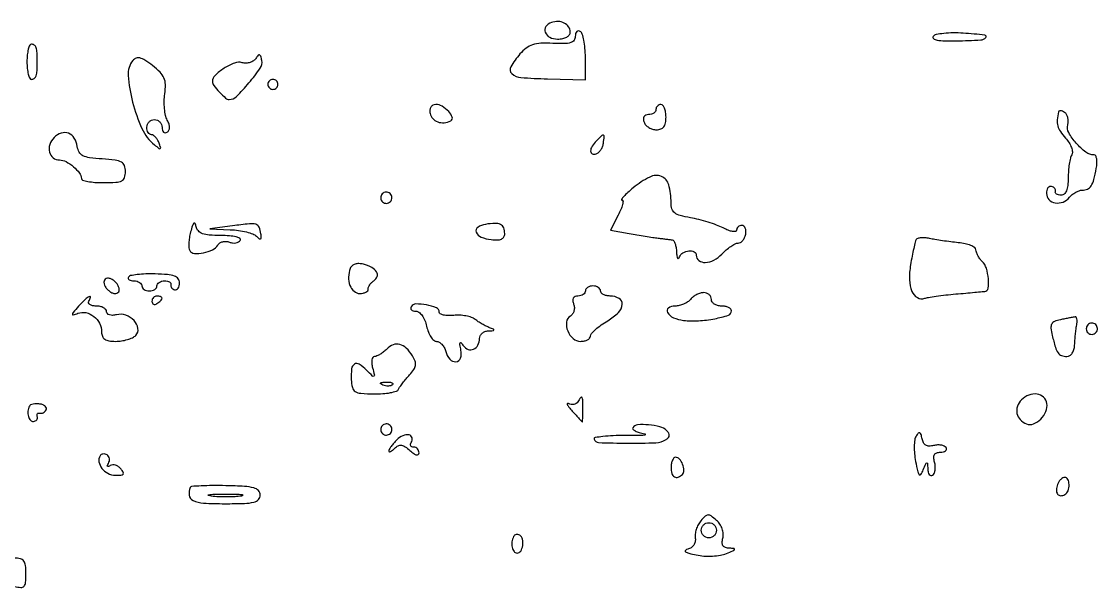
# Model space of a CAD drawing. Extents: x 0 to 5034, y 0 to 2560.
# Drawn here: x 3135.1 to 3348.6, y 874.1 to 986.5 of the extents above; entities that cross this region are included whole.
import ezdxf

# ---------------------------------------------------------------- set-up
doc = ezdxf.new("R2010")
doc.units = 0

msp = doc.modelspace()

# ---------------------------------------------------------------- linework, layer by layer
for points in [[(3240.25, 986.269359, 0.158065), (3239.178614, 985.456306, 0.248241), (3239.041742, 984.334929, 0.190928), (3239.937973, 983.358313, 0.113225), (3241.5, 983, 0.048268), (3242.502045, 983.096959, 0.079023), (3243.301332, 983.389301, 0.105211), (3243.815161, 983.838157, 0.162184), (3244, 984.393011, 0.151238), (3243.682781, 985.417769, 0.127296), (3242.823079, 986.167484, 0.109464), (3241.589255, 986.477118, 0.091111)], [(3245, 983.51294, -0.160588), (3244.747689, 982.747614, -0.160319), (3244.089537, 982.281767, -0.073013), (3242.822893, 982.087417, -0.014551), (3240.528098, 982.13933, 0.02311), (3238.145192, 982.152451, 0.068294), (3236.537443, 981.864735, 0.085016), (3235.270061, 981.199951, 0.050954), (3234.028098, 980.032397, 0.045838), (3232.194433, 977.47926, 0.35606), (3232.402374, 976.12991, 0.166159), (3234.203677, 975.358843, 0.012993), (3239.5, 975.09823), (3247, 974.924335), (3247, 979.40315, 0.020755), (3246.926897, 981.163482, 0.02769), (3246.70625, 982.747861, 0.027322), (3246.388972, 983.99893, 0.180478), (3246, 984.5, 0.144876), (3245.620545, 984.603313, 0.191532), (3245.29375, 984.46499, 0.135042), (3245.073016, 984.082537, 0.063834)], [(3315.998452, 983.5, 0.443584), (3316.056963, 983.090276, 0.102743), (3316.785468, 982.791525, 0.040307), (3318.302971, 982.633387, 0.01199), (3320.635615, 982.635058, 0.005872), (3325.439519, 982.81019, 0.201767), (3326.442487, 983.290201, 0.612193), (3326.247061, 983.79043, 0.007915), (3321.980283, 984.149054, 0.018947), (3319.946929, 984.210349, 0.025087), (3318.098267, 984.10316, 0.023976), (3316.614071, 983.86969, 0.170026)], [(3136.2, 978.5, 0.024282), (3136.265177, 977.158715, 0.038664), (3136.464375, 976.028125, 0.045555), (3136.75187, 975.222408, 0.292165), (3137.1, 975, 0.17175), (3137.657208, 975.197219, 0.144231), (3138.014871, 975.715611, 0.065957), (3138.201635, 976.709562, 0.013504), (3138.25, 978.5, 0.013504), (3138.201635, 980.290438, 0.065957), (3138.014871, 981.284389, 0.144231), (3137.657208, 981.802781, 0.17175), (3137.1, 982, 0.292165), (3136.75187, 981.777592, 0.045555), (3136.464375, 980.971875, 0.038664), (3136.265177, 979.841285, 0.024282)], [(3157.214214, 978.734978, 0.192066), (3156.285937, 975.775446, 0.043861), (3157.155472, 970.496071, 0.045115), (3159.026641, 965.224378, 0.112174), (3161.504438, 961.996317, 0.008444), (3162.380621, 961.293794, 0.265282), (3162.644821, 961.256473, 0.39601), (3162.737165, 961.453448, 0.012669), (3162.415903, 962.358556, 0.0442), (3162.108853, 962.986565, 0.05126), (3161.708728, 963.517826, 0.058677), (3161.280616, 963.882557, 0.148172), (3160.893011, 964, -0.164455), (3160.552359, 964.115158, -0.095748), (3160.262322, 964.440625, -0.076852), (3160.066322, 964.926285, -0.057609), (3160, 965.5, -0.099038), (3160.114514, 966.072457, -0.097945), (3160.440625, 966.559375, -0.097945), (3160.927543, 966.885486, -0.099038), (3161.5, 967, -0.103052), (3162.072373, 966.880765, -0.098802), (3162.559375, 966.542039, -0.09695), (3162.885705, 966.036055, -0.095165), (3163, 965.440983, 0.066335), (3163.073489, 964.889498, 0.139157), (3163.294544, 964.521966, 0.191089), (3163.622011, 964.393013, 0.138651), (3164.002704, 964.501671, 0.133305), (3164.364473, 964.888315, 0.118187), (3164.502128, 965.423296, 0.085894), (3164.395684, 966.10539, 0.041329), (3164.042761, 966.920101, -0.070945), (3163.704922, 967.846351, -0.028237), (3163.500151, 969.186435, -0.027251), (3163.43938, 970.679293, -0.030797), (3163.547382, 972.109413, 0.036789), (3163.66659, 973.986968, 0.099734), (3163.391168, 975.285859, 0.095171), (3162.624699, 976.412162, 0.031622), (3161.117303, 977.734978, 0.019553), (3159.622546, 978.797474, 0.082193), (3158.617945, 979.239885, 0.15329), (3157.861416, 979.199448, 0.133214)], [(3181.61368, 979.162882, -0.104629), (3181.154117, 978.688074, -0.071737), (3180.476679, 978.360848, -0.067788), (3179.692706, 978.225154, -0.073079), (3178.921766, 978.310208, 0.156261), (3177.382447, 978.226636, 0.050075), (3175.309728, 977.188534, 0.049719), (3173.526827, 975.79409, 0.204714), (3173, 974.561276, 0.167522), (3173.260708, 973.804982, 0.021716), (3174.387459, 972.487029, 0.020991), (3175.62244, 971.27007, 0.186124), (3176.322816, 971, 0.198526), (3177.779118, 971.601951, 0.022183), (3180.256518, 974.301417, 0.021993), (3182.486007, 977.208783, 0.204211), (3182.804808, 978.724324, 0.022033), (3182.591883, 979.595883, 0.237929), (3182.351749, 979.853214, 0.317449), (3182.056838, 979.774133, 0.033374)], [(3184, 974, 0.099038), (3184.076342, 973.618362, 0.097945), (3184.29375, 973.29375, 0.097945), (3184.618362, 973.076342, 0.099038), (3185, 973, 0.099038), (3185.381638, 973.076342, 0.097945), (3185.70625, 973.29375, 0.097945), (3185.923658, 973.618362, 0.099038), (3186, 974, 0.099038), (3185.923658, 974.381638, 0.097945), (3185.70625, 974.70625, 0.097945), (3185.381638, 974.923658, 0.099038), (3185, 975, 0.099038), (3184.618362, 974.923658, 0.097945), (3184.29375, 974.70625, 0.097945), (3184.076342, 974.381638, 0.099038)], [(3216.190371, 968.25, 0.137451), (3216.704214, 967.221791, 0.122933), (3217.698073, 966.557033, 0.11007), (3218.983562, 966.394684, 0.093932), (3220.298558, 966.774162, 0.381736), (3220.573827, 967.477164, 0.098336), (3219.877473, 968.607474, 0.071961), (3218.587902, 969.648012, 0.134617), (3217.304231, 970, 0.118162), (3216.75636, 969.868691, 0.134174), (3216.357508, 969.50653, 0.115797), (3216.160996, 968.944308, 0.07412)], [(3261, 969, -0.145266), (3260.886819, 968.618655, -0.099317), (3260.568594, 968.29375, -0.083434), (3260.092793, 968.074778, -0.066306), (3259.531385, 968, 0.094119), (3258.972145, 967.893789, 0.166113), (3258.617923, 967.592642, 0.151899), (3258.503306, 967.114961, 0.075244), (3258.638374, 966.5, 0.098143), (3258.999607, 965.926463, 0.066864), (3259.600966, 965.440625, 0.064008), (3260.340293, 965.112085, 0.07271), (3261.106989, 965, 0.085724), (3261.973107, 965.149594, 0.146188), (3262.560699, 965.580162, 0.117503), (3262.895303, 966.341336, 0.045088), (3263, 967.5, 0.038131), (3262.926884, 968.457356, 0.057076), (3262.70625, 969.265625, 0.074992), (3262.382936, 969.817169, 0.226478), (3262, 970, 0.099038), (3261.618362, 969.923658, 0.097945), (3261.29375, 969.70625, 0.097945), (3261.076342, 969.381638, 0.099038)], [(3340.875, 968.559017, 0.03636), (3340.63863, 966.965965, 0.08481), (3340.752163, 965.769445, 0.082281), (3341.259921, 964.65647, 0.032739), (3342.289046, 963.324028, -0.041476), (3342.971959, 962.407203, -0.051528), (3343.438367, 961.452272, -0.060451), (3343.638423, 960.600243, -0.167398), (3343.504769, 960.007716, 0.080621), (3343.23207, 959.349326, 0.019729), (3343.007026, 958.193705, 0.019701), (3342.851816, 956.83187, 0.018523), (3342.8, 955.433688, -0.027393), (3342.717271, 953.924766, -0.069513), (3342.448069, 952.863159, -0.113362), (3342.003832, 952.231474, -0.185103), (3341.4, 952, -0.052809), (3340.882168, 952.054845, -0.091974), (3340.484688, 952.220312, -0.135879), (3340.26867, 952.465226, -0.196065), (3340.25, 952.75, 0.132821), (3340.267618, 953.055244, 0.109702), (3340.132812, 953.353125, 0.09521), (3339.863237, 953.598012, 0.0758), (3339.5, 953.75, 0.172867), (3339.119795, 953.712862, 0.128805), (3338.79375, 953.440503, 0.095106), (3338.573922, 952.959954, 0.05992), (3338.5, 952.345329, 0.193058), (3338.985141, 951.135695, 0.16279), (3340.213535, 950.488039, 0.134841), (3341.776703, 950.653749, 0.126771), (3343.078757, 951.594896, -0.049143), (3343.622376, 952.132533, -0.041771), (3344.289659, 952.587251, -0.043719), (3344.97395, 952.89884, -0.085182), (3345.563428, 953, 0.108566), (3346.60845, 953.229615, 0.140974), (3347.346856, 953.867736, 0.080999), (3347.892191, 955.100878, 0.018839), (3348.381595, 957.320073, 0.031911), (3348.500844, 958.347171, 0.0537), (3348.452743, 959.212771, 0.076145), (3348.260364, 959.803555, 0.283227), (3347.941385, 960, -0.163319), (3346.314457, 960.545978, -0.050724), (3344.399735, 962.325864, -0.050519), (3342.906464, 964.419479, -0.196053), (3342.701817, 965.967747, 0.061178), (3342.801367, 966.708585, 0.063708), (3342.716122, 967.440976, 0.070805), (3342.467732, 968.054849, 0.123461), (3342.087118, 968.446158, 0.041006), (3341.661414, 968.663264, 0.074337), (3341.282622, 968.756459, 0.1183), (3341.01004, 968.717305, 0.248068)], [(3141.571429, 963.428571, 0.117046), (3140.730971, 962.065003, 0.142014), (3140.675341, 960.570017, 0.166577), (3141.408405, 959.438993, 0.167955), (3142.678417, 959, -0.124887), (3143.955078, 958.676072, -0.052103), (3145.430698, 957.664196, -0.052116), (3146.630166, 956.405889, -0.165827), (3147, 955.321429, 0.329035), (3147.236789, 955.000562, 0.028431), (3148.285156, 954.741295, 0.028741), (3149.697944, 954.559278, 0.017668), (3151.375, 954.5, 0.014076), (3153.858668, 954.569936, 0.102781), (3155.002912, 954.875732, 0.199188), (3155.560995, 955.522952, 0.079756), (3155.75, 956.700314, 0.088263), (3155.541134, 957.8743, 0.182772), (3154.940456, 958.567949, 0.093877), (3153.711982, 958.959225, 0.01411), (3151.125, 959.200314, -0.016207), (3148.627848, 959.443596, -0.083659), (3147.304623, 959.847788, -0.149224), (3146.574242, 960.541494, -0.093618), (3146.191529, 961.665449, 0.10077), (3145.591588, 963.34881, 0.167288), (3144.44716, 964.305081, 0.176489), (3143.005045, 964.326975, 0.11328)], [(3249.2, 962.8, 0.054861), (3248.326726, 961.710743, 0.138802), (3248.038746, 960.746869, 0.31391), (3248.381509, 960.23918, 0.174324), (3249.162627, 960.220876, 0.105476), (3249.626, 960.493574, 0.058369), (3250.056843, 960.992716, 0.054371), (3250.39252, 961.626849, 0.058187), (3250.574143, 962.304209, 0.010127), (3250.742736, 963.640796, 0.345251), (3250.583767, 963.89455, 0.282112), (3250.26113, 963.827915, 0.007949)], [(3256.5, 953.469004, 0.012008), (3255.402065, 952.524063, 0.025461), (3254.609106, 951.730827, 0.040014), (3254.183419, 951.175864, 0.592226), (3254.27568, 951.004967, -0.422704), (3254.470344, 950.802009, -0.053441), (3254.374734, 950.133633, -0.037458), (3254.054634, 949.179681, -0.019659), (3253.523631, 948.045697), (3251.995902, 945.091395), (3255.678743, 944.40049, 0.003655), (3257.240458, 944.119313, 0.003138), (3258.88758, 943.845807, 0.003161), (3260.386397, 943.61629, 0.009071), (3261.430792, 943.482415, -0.001938), (3262.27799, 943.38608, -0.002022), (3263.112483, 943.284488, -0.001942), (3263.833007, 943.190967, -0.008898), (3264.25, 943.127623, -0.21822), (3264.544285, 942.927046, -0.05189), (3264.802878, 942.376552, -0.043974), (3264.993867, 941.62094, -0.031163), (3265.078947, 940.75, 0.020908), (3265.140307, 939.953487, 0.102704), (3265.282867, 939.528125, 0.451325), (3265.465905, 939.492009, 0.134342), (3265.662281, 939.75, -0.162549), (3266.364663, 940.574137, -0.109474), (3267.546272, 940.971791, -0.142938), (3268.578863, 940.786661, -0.284698), (3269, 940.106989, 0.236818), (3269.526415, 939.057889, 0.170556), (3270.798145, 938.660595, 0.11165), (3272.50731, 939.11059, 0.085445), (3274.050082, 940.284131, -0.026032), (3274.926993, 941.13227, -0.029338), (3275.854412, 941.849089, -0.03053), (3276.704502, 942.356704, -0.119886), (3277.293544, 942.5, 0.135675), (3277.769413, 942.631548, 0.07954), (3278.225259, 943.014063, 0.069448), (3278.59279, 943.580917, 0.061653), (3278.809629, 944.25, 0.058233), (3278.859213, 944.919566, 0.089197), (3278.73236, 945.485937, 0.119541), (3278.455014, 945.861401, 0.17594), (3278.073324, 946, 0.086366), (3277.663477, 945.928674, 0.094034), (3277.315289, 945.72367, 0.100263), (3277.082402, 945.418145, 0.113341), (3277, 945.059303, -0.359146), (3276.792982, 944.80827, -0.089037), (3276.218788, 944.800234, -0.052267), (3275.361088, 945.03581, -0.026529), (3274.340554, 945.498344, 0.029716), (3273.048829, 946.073899, 0.01431), (3271.334157, 946.663385, 0.014135), (3269.505429, 947.177869, 0.019655), (3267.840554, 947.526938, -0.022309), (3265.811278, 947.963662, -0.101135), (3264.731631, 948.496116, -0.153752), (3264.185064, 949.284961, -0.075344), (3264, 950.50611, 0.063512), (3263.543211, 954.0877, 0.23965), (3262.089978, 955.730868, 0.21606), (3259.772072, 955.6164, 0.052977)], [(3206.552786, 952.08541, 0.099038), (3206.401684, 951.679226, 0.097945), (3206.417584, 951.244476, 0.097945), (3206.597789, 950.848514, 0.099038), (3206.91459, 950.552786, 0.099038), (3207.320774, 950.401684, 0.097945), (3207.755524, 950.417584, 0.097945), (3208.151486, 950.597789, 0.099038), (3208.447214, 950.91459, 0.099038), (3208.598316, 951.320774, 0.097945), (3208.582416, 951.755524, 0.097945), (3208.402211, 952.151486, 0.099038), (3208.08541, 952.447214, 0.099038), (3207.679226, 952.598316, 0.097945), (3207.244476, 952.582416, 0.097945), (3206.848514, 952.402211, 0.099038)], [(3168.673537, 944.704011, 0.024084), (3168.432847, 943.568143, 0.02777), (3168.316676, 942.46716, 0.028535), (3168.323601, 941.538023, 0.12288), (3168.490434, 941.015479, 0.242484), (3169.425694, 940.453027, 0.065415), (3171.20732, 940.568982, 0.062815), (3173.016243, 941.170652, 0.14364), (3174.07558, 942.122291, -0.112401), (3174.470224, 942.523269, -0.081905), (3175.04676, 942.771149, -0.076254), (3175.713239, 942.83156, -0.076295), (3176.36705, 942.689391, 0.06241), (3177.010997, 942.530613, 0.070031), (3177.648704, 942.545119, 0.080025), (3178.18312, 942.723575, 0.134611), (3178.526992, 943.043674, 0.419199), (3178.434307, 943.421893, 0.074084), (3177.682815, 943.729642, 0.041888), (3176.380542, 943.935873, 0.018335), (3174.632341, 944, -0.017689), (3172.375935, 944.079853, -0.068912), (3171.012545, 944.368108, -0.122969), (3170.206696, 944.908456, -0.132643), (3169.777455, 945.75, 0.054232), (3169.565234, 946.398475, 0.515734), (3169.323507, 946.445931, 0.128316), (3169.045092, 945.998976, 0.011224)], [(3177, 945.921755), (3172.5, 945.300387), (3176.55, 945.150194, -0.024429), (3178.183357, 945.009516, -0.026911), (3179.742455, 944.711977, -0.027713), (3181.032805, 944.315942, -0.108471), (3181.730699, 943.869301, 0.02569), (3182.283924, 943.370182, 0.300281), (3182.559419, 943.342754, 0.291204), (3182.699103, 943.586797, 0.024719), (3182.62631, 944.340357, 0.066427), (3182.250467, 945.655369, 0.225129), (3181.595177, 946.22649, 0.095551), (3180.339058, 946.331594, 0.007542)], [(3227.192368, 946.224175, 0.105), (3225.657368, 945.625701, 0.350084), (3225.343464, 944.666622, 0.212168), (3226.293025, 943.697737, 0.064967), (3228.327119, 943.183578, 0.034139), (3229.544548, 943.123165, 0.100462), (3230.359186, 943.304411, 0.158451), (3230.826221, 943.725289, 0.131512), (3231, 944.374561, 0.089855), (3230.790596, 945.530383, 0.192357), (3230.190356, 946.1897, 0.12459), (3229.081059, 946.419528, 0.029737)], [(3312.636381, 943.188533, 0.071981), (3312.443659, 942.717969, 0.006123), (3312.141577, 941.443659, 0.008009), (3311.822803, 939.906619, 0.006116), (3311.521612, 938.215414, 0.04634), (3311.306702, 935.210499, 0.094325), (3311.79669, 932.903824, 0.162727), (3312.875022, 931.674428, 0.221658), (3314.323113, 931.541007, -0.045619), (3315.050577, 931.729249, -0.006057), (3316.623039, 931.966777, -0.006975), (3318.499346, 932.20037, -0.005805), (3320.5, 932.397668, 0.000344), (3322.469836, 932.570225, 0.000464), (3324.251563, 932.729204, 0.000313), (3325.746885, 932.864968, 0.005058), (3326.25, 932.916102, 0.3409), (3326.909386, 933.55356, 0.057382), (3326.966705, 935.427615, 0.053763), (3326.565788, 937.49568, 0.122226), (3325.75, 938.85, -0.037917), (3325.271657, 939.406969, -0.034721), (3324.867188, 940.045861, -0.036532), (3324.587596, 940.66869, -0.08745), (3324.5, 941.165696, 0.250331), (3324.267942, 941.600153, 0.051163), (3323.471875, 942.022112, 0.042721), (3322.340735, 942.371736, 0.028456), (3321, 942.584647, -0.00588), (3319.496741, 942.754252, -0.004635), (3317.873365, 942.972073, -0.004688), (3316.369002, 943.202555, -0.011559), (3315.271028, 943.407484, 0.031138), (3314.3879, 943.536785, 0.041533), (3313.57765, 943.536869, 0.047288), (3312.941215, 943.422753, 0.19399)], [(3200.354255, 937.48079, 0.08499), (3200.010078, 935.754882, 0.098654), (3200.291996, 934.106705, 0.121768), (3201.108214, 932.934946, 0.181977), (3202.263695, 932.5, 0.049516), (3202.92199, 932.565353, 0.074057), (3203.464871, 932.760908, 0.099769), (3203.812882, 933.049582, 0.196293), (3203.91459, 933.388197, -0.118118), (3203.969929, 933.782948, -0.05722), (3204.210742, 934.235798, -0.052098), (3204.584881, 934.673593, -0.051536), (3205.042705, 935.026393, 0.174325), (3205.689517, 935.839399, 0.227419), (3205.576878, 936.770632, 0.130926), (3204.604873, 937.6632, 0.056728), (3202.954412, 938.30167, 0.056532), (3202.073642, 938.428337, 0.08412), (3201.303892, 938.321466, 0.101449), (3200.715565, 937.993917, 0.124176)], [(3151.600038, 935.161865, 0.150925), (3151.484575, 934.717076, 0.082168), (3151.603052, 934.160046, 0.069216), (3151.929598, 933.578651, 0.057089), (3152.421983, 933.064749, 0.051981), (3153.025385, 932.661737, 0.092995), (3153.593253, 932.486368, 0.127395), (3154.064171, 932.55242, 0.157392), (3154.399962, 932.838135, 0.150925), (3154.515425, 933.282924, 0.082168), (3154.396948, 933.839954, 0.069216), (3154.070402, 934.421349, 0.057089), (3153.578017, 934.935251, 0.051981), (3152.974615, 935.338263, 0.092995), (3152.406747, 935.513632, 0.127395), (3151.935829, 935.44758, 0.157392)], [(3156.344437, 935.75, 0.205267), (3156.302261, 935.466429, 0.18033), (3156.475778, 935.220312, 0.103007), (3156.87603, 935.053634, 0.047361), (3157.440983, 935, -0.062283), (3158.037096, 934.925455, -0.080552), (3158.542039, 934.70625, -0.097988), (3158.879982, 934.381379, -0.153634), (3159, 934, 0.148195), (3159.115568, 933.618646, 0.098894), (3159.440625, 933.29375, 0.082425), (3159.926543, 933.074694, 0.064853), (3160.5, 933, 0.064853), (3161.073457, 933.074694, 0.082425), (3161.559375, 933.29375, 0.098894), (3161.884432, 933.618646, 0.148195), (3162, 934, -0.148195), (3162.115568, 934.381354, -0.098894), (3162.440625, 934.70625, -0.082425), (3162.926543, 934.925306, -0.064853), (3163.5, 935, -0.048983), (3164.056364, 934.945364, -0.086375), (3164.485937, 934.779688, -0.131092), (3164.723262, 934.534783, -0.210722), (3164.75, 934.25, 0.132821), (3164.732382, 933.944756, 0.109702), (3164.867188, 933.646875, 0.09521), (3165.136763, 933.401988, 0.0758), (3165.5, 933.25, 0.169884), (3165.880219, 933.284917, 0.12941), (3166.20625, 933.551556, 0.096329), (3166.425995, 934.023433, 0.061014), (3166.5, 934.627639, 0.171005), (3166.222426, 935.415501, 0.137562), (3165.486792, 935.940588, 0.065825), (3164.094724, 936.244659, 0.014589), (3161.653454, 936.377639, 0.01465), (3159.763107, 936.369971, 0.021083), (3158.09473, 936.243744, 0.017624), (3156.763313, 936.038542, 0.21055)], [(3247, 933, -0.145266), (3246.886819, 932.618655, -0.099317), (3246.568594, 932.29375, -0.083434), (3246.092793, 932.074778, -0.066306), (3245.531385, 932, 0.093469), (3244.954259, 931.891163, 0.178827), (3244.606555, 931.582054, 0.152166), (3244.510702, 931.078665, 0.063223), (3244.677102, 930.399075, -0.080073), (3244.817518, 929.72913, -0.077498), (3244.742985, 929.040992, -0.08185), (3244.47066, 928.440736, -0.107404), (3244.038705, 928.023921, 0.226203), (3243.267928, 926.827476, 0.128492), (3243.492763, 925.083296, 0.117533), (3244.574318, 923.561168, 0.181719), (3246.067388, 923, 0.051518), (3246.806852, 923.076395, 0.071439), (3247.432295, 923.303657, 0.091473), (3247.852668, 923.639171, 0.180616), (3248, 924.033725, -0.185449), (3248.199745, 924.553749, -0.027495), (3249.011529, 925.360611, -0.027877), (3250.124781, 926.245564, -0.020717), (3251.443503, 927.099167, 0.061183), (3253.551191, 928.719002, 0.177288), (3254.32645, 930.355578, 0.297811), (3253.701881, 931.533808, 0.126791), (3251.893011, 932, -0.050854), (3251.168668, 932.073863, -0.070807), (3250.556072, 932.29375, -0.0909), (3250.144157, 932.618285, -0.182536), (3250, 933, 0.148195), (3249.884432, 933.381354, 0.098894), (3249.559375, 933.70625, 0.082425), (3249.073457, 933.925306, 0.064853), (3248.5, 934, 0.064853), (3247.926543, 933.925306, 0.082425), (3247.440625, 933.70625, 0.098894), (3247.115568, 933.381354, 0.148195)], [(3146.461054, 929.956966, 0.004548), (3145.363967, 928.722308, 0.155037), (3145.209851, 928.367473, 0.537963), (3145.367134, 928.238767, 0.016278), (3146.318802, 928.568841, -0.144693), (3147.900571, 928.694088, -0.115341), (3149.457396, 927.964884, -0.108956), (3150.594201, 926.576305, -0.117783), (3151, 924.877555, 0.091125), (3151.161736, 923.997485, 0.155385), (3151.622825, 923.417639, 0.112381), (3152.459811, 923.096016, 0.035776), (3153.8, 923, 0.037706), (3154.959016, 923.087527, 0.03464), (3156.125989, 923.348489, 0.036457), (3157.134503, 923.730559, 0.08782), (3157.786346, 924.186346, 0.240736), (3158.230688, 925.559697, 0.149832), (3157.467156, 927.112407, 0.120584), (3155.793163, 928.200362, 0.149112), (3153.943183, 928.274891, -0.052811), (3153.199247, 928.162263, -0.087269), (3152.57081, 928.244018, -0.124829), (3152.155637, 928.499613, -0.195066), (3152, 928.883369, 0.178499), (3151.842855, 929.309528, 0.092089), (3151.395164, 929.67199, 0.072139), (3150.728776, 929.917428, 0.052264), (3149.940983, 930, -0.047867), (3149.195401, 930.071541, -0.104212), (3148.66835, 930.29375, -0.181468), (3148.441401, 930.621877, -0.202618), (3148.5, 931, 0.078113), (3148.815651, 931.751469, 0.642876), (3148.603025, 931.919871, 0.076131), (3147.763989, 931.314751, 0.014612)], [(3161, 930.940983, 0.108972), (3161.078288, 930.586039, 0.182303), (3161.29375, 930.3746, 0.161196), (3161.6179, 930.343488, 0.082592), (3162, 930.5, 0.029505), (3162.382774, 930.768994, 0.035638), (3162.70625, 931.066025, 0.038439), (3162.934461, 931.34829, 0.151918), (3163, 931.559017, 0.210953), (3162.92554, 931.727648, 0.081139), (3162.70625, 931.870461, 0.061769), (3162.382849, 931.967655, 0.042167), (3162, 932, 0.105053), (3161.618444, 931.918938, 0.099167), (3161.29375, 931.688914, 0.09642), (3161.076123, 931.345238, 0.093332)], [(3267.861679, 931.333333, -0.072573), (3267.294711, 930.822688, -0.044593), (3266.504154, 930.391667, -0.043769), (3265.626214, 930.09824, -0.058835), (3264.794222, 930, 0.150726), (3263.490343, 929.597805, 0.396717), (3263.298157, 928.726306, 0.159206), (3264.475703, 927.700294, 0.071207), (3266.485053, 927.168338, 0.044062), (3269.448157, 927.083678, 0.033828), (3272.661488, 927.494418, 0.028932), (3275.380789, 928.196346, 0.325942), (3276, 929.045313, 0.198381), (3275.849357, 929.410052, 0.08573), (3275.4125, 929.719561, 0.065694), (3274.765527, 929.929774, 0.045771), (3274, 930, -0.064853), (3273.235391, 930.099593, -0.082425), (3272.5875, 930.391667, -0.098894), (3272.154091, 930.824861, -0.148195), (3272, 931.333333, 0.112931), (3271.883637, 931.841958, 0.100224), (3271.554711, 932.275, 0.094158), (3271.06295, 932.565551, 0.086689), (3270.484124, 932.666667, 0.073169), (3269.822793, 932.569368, 0.044583), (3269.088482, 932.275, 0.043696), (3268.396886, 931.843611, 0.058323)], [(3212.417116, 929.865891, 0.157888), (3212.336661, 929.537668, 0.191267), (3212.473788, 929.254355, 0.127), (3212.833414, 929.06281, 0.059258), (3213.361528, 929, -0.168943), (3213.983619, 928.783629, -0.070634), (3214.603581, 928.131758, -0.057788), (3215.136879, 927.164397, -0.043072), (3215.5, 926, 0.039101), (3215.848128, 924.851718, 0.051758), (3216.34838, 923.88125, 0.06231), (3216.9156, 923.213037, 0.187788), (3217.462824, 923, -0.13575), (3218.000383, 922.851313, -0.072851), (3218.537347, 922.4125, -0.063828), (3218.992664, 921.764801, -0.057428), (3219.289749, 921, 0.115122), (3220.100594, 919.461391, 0.239126), (3221.324344, 918.962488, 0.299311), (3222.233313, 919.673749, 0.136063), (3222.319634, 921.25, -0.008978), (3222.099118, 922.350259, -0.172865), (3222.154657, 922.689025, -0.521408), (3222.34137, 922.708645, -0.024638), (3222.80145, 922.121885, 0.154), (3223.741768, 921.407806, 0.19392), (3224.825025, 921.450285, 0.169074), (3225.683537, 922.261789, 0.120214), (3226, 923.559017, -0.118906), (3226.134077, 924.114841, -0.095852), (3226.514062, 924.599902, -0.087827), (3227.081527, 924.940018, -0.080086), (3227.75, 925.078947, 0.007621), (3228.679059, 925.13506, 0.287493), (3228.840997, 925.25449, 0.408442), (3228.776164, 925.407804, 0.010158), (3228, 925.71322, -0.026641), (3227.326303, 926.004302, -0.014797), (3226.536713, 926.426172, -0.014725), (3225.760475, 926.901813, -0.022993), (3225.124982, 927.360473, 0.085953), (3224.395232, 927.758816, 0.036093), (3223.309349, 928.043062, 0.034353), (3222.076608, 928.185692, 0.037774), (3220.874982, 928.150834, -0.031386), (3219.773328, 928.104802, -0.050981), (3218.844526, 928.219497, -0.068923), (3218.205402, 928.461793, -0.274284), (3218, 928.808056, 0.304621), (3217.436947, 929.646483, 0.050236), (3215.468885, 930.228735, 0.049498), (3213.386629, 930.413168, 0.257113)], [(3341.248455, 927.294065, 0.049737), (3340.096095, 926.95065, 0.177876), (3339.538063, 926.439999, 0.147834), (3339.386099, 925.623876, 0.031229), (3339.636713, 924.180247, 0.012963), (3340.260312, 921.838439, 0.08116), (3340.795386, 920.725471, 0.154121), (3341.496099, 920.187396, 0.087477), (3342.559017, 920, 0.148995), (3343.120153, 920.171009, 0.096751), (3343.603616, 920.653633, 0.079637), (3343.940882, 921.380514, 0.060448), (3344.076511, 922.25, -0.010099), (3344.130167, 923.239193, -0.007033), (3344.228955, 924.353125, -0.007097), (3344.353986, 925.419529, -0.01456), (3344.488027, 926.25, 0.033608), (3344.56909, 926.911401, 0.063683), (3344.530304, 927.445934, 0.106236), (3344.386335, 927.776, 0.29592), (3344.161516, 927.863818, -0.002118), (3343.775881, 927.786131, -0.000352), (3343.032929, 927.640278, -0.000386), (3342.158977, 927.470045, -0.000342)], [(3346.552786, 926.08541, 0.099038), (3346.401684, 925.679226, 0.097945), (3346.417584, 925.244476, 0.097945), (3346.597789, 924.848514, 0.099038), (3346.91459, 924.552786, 0.099038), (3347.320774, 924.401684, 0.097945), (3347.755524, 924.417584, 0.097945), (3348.151486, 924.597789, 0.099038), (3348.447214, 924.91459, 0.099038), (3348.598316, 925.320774, 0.097945), (3348.582416, 925.755524, 0.097945), (3348.402211, 926.151486, 0.099038), (3348.08541, 926.447214, 0.099038), (3347.679226, 926.598316, 0.097945), (3347.244476, 926.582416, 0.097945), (3346.848514, 926.402211, 0.099038)], [(3207.600367, 921.45751, -0.030315), (3206.9705, 920.899718, -0.031227), (3206.283769, 920.428144, -0.032877), (3205.639972, 920.098214, -0.102317), (3205.165048, 920, 0.252601), (3204.83862, 919.823848, 0.102658), (3204.646958, 919.339062, 0.067712), (3204.620287, 918.612202, 0.039205), (3204.774431, 917.75, -0.005679), (3205.138613, 916.2867, -0.367141), (3205.027983, 916.069535, -0.299018), (3204.762888, 916.119201, -0.004612), (3203.600192, 917.259191, 0.050044), (3202.132781, 918.457418, 0.291006), (3201.179839, 918.474935, 0.234455), (3200.610915, 917.571938, 0.036359), (3200.547937, 915.396264, 0.047601), (3200.768635, 913.817336, 0.197536), (3201.319594, 913.052171, 0.121737), (3202.430489, 912.690914, 0.013891), (3205.084159, 912.573158, 0.021308), (3206.807889, 912.618061, 0.029959), (3208.333258, 912.81524, 0.030104), (3209.514786, 913.115227, 0.214226), (3209.943955, 913.5, -0.046024), (3210.226936, 914.006141, -0.012279), (3210.768805, 914.755073, -0.012341), (3211.429607, 915.579664, -0.012443), (3212.128528, 916.368334, 0.036657), (3212.961266, 917.404993, 0.112944), (3213.291556, 918.235479, 0.126735), (3213.209121, 919.069394, 0.051944), (3212.706086, 920.099024, 0.056893), (3211.4684, 921.655138, 0.132053), (3210.186428, 922.393637, 0.162891), (3208.88858, 922.311895, 0.100222)], [(3208.729167, 914.395833, -0.126455), (3208.402231, 914.202593, -0.060344), (3207.916927, 914.123424, -0.05415), (3207.359369, 914.160852, -0.051402), (3206.8125, 914.316886, -0.054073), (3206.395823, 914.538436, -0.470617), (3206.37858, 914.720685, -0.168741), (3206.670344, 914.862007, -0.018894), (3207.416667, 914.921053, -0.028489), (3208.112848, 914.910055, -0.077125), (3208.592839, 914.799335, -0.208169), (3208.77538, 914.614691, -0.296942)], [(3245.489919, 910.983688, -0.112714), (3245.15979, 910.648676, -0.097517), (3244.699422, 910.468078, -0.091584), (3244.179442, 910.469762, -0.08565), (3243.680902, 910.655582, 0.24998), (3243.461771, 910.663857, 0.414755), (3243.40648, 910.503634, 0.053367), (3243.742063, 909.969154, 0.013184), (3244.404988, 909.171894, 0.002314), (3245.142151, 908.339253, 0.003735), (3245.778295, 907.637994, 0.000745), (3246.342242, 907.027405, 0.208859), (3246.404988, 907, 0.40149), (3246.443612, 907.036975, 0.001413), (3246.47209, 907.734375, 0.005935), (3246.493171, 908.541386, 0.003562), (3246.5, 909.5, 0.005174), (3246.480589, 911.37567, 0.145264), (3246.333685, 911.83553, 0.513645), (3246.076575, 911.84172, 0.023076)], [(3333.527617, 911.38476, 0.112625), (3332.724925, 910.10755, 0.137818), (3332.636638, 908.705284, 0.137583), (3333.291792, 907.460503, 0.11208), (3334.54838, 906.619808, 0.187288), (3335.92756, 906.625158, 0.103172), (3337.358938, 907.562505, 0.095888), (3338.375553, 909.067116, 0.138053), (3338.58057, 910.651999, 0.16848), (3337.933271, 911.896703, 0.154565), (3336.630096, 912.527359, 0.128708), (3335.002849, 912.344347, 0.104728)], [(3136.689105, 910.160933, 0.088272), (3136.40368, 909.143033, 0.089303), (3136.488704, 908.093507, 0.116721), (3136.892995, 907.338014, 0.241199), (3137.5, 907.1, 0.093907), (3137.862485, 907.206961, 0.113761), (3138.132812, 907.435, 0.119228), (3138.267928, 907.749164, 0.11039), (3138.25, 908.1, -0.074377), (3138.209901, 908.425793, -0.158734), (3138.29375, 908.662188, -0.195368), (3138.48449, 908.773747, -0.116802), (3138.75, 908.75, 0.119775), (3139.074255, 908.722915, 0.082027), (3139.426562, 908.839185, 0.074647), (3139.752654, 909.077679, 0.071471), (3140, 909.404671, 0.190302), (3140.047174, 909.76891, 0.144347), (3139.840229, 910.118872, 0.097128), (3139.386068, 910.401342, 0.054312), (3138.753971, 910.565604, 0.037204), (3138.062215, 910.615048, 0.047663), (3137.427179, 910.55244, 0.05567), (3136.93331, 910.397093, 0.178187)], [(3206.552786, 906.08541, 0.099038), (3206.401684, 905.679226, 0.097945), (3206.417584, 905.244476, 0.097945), (3206.597789, 904.848514, 0.099038), (3206.91459, 904.552786, 0.099038), (3207.320774, 904.401684, 0.097945), (3207.755524, 904.417584, 0.097945), (3208.151486, 904.597789, 0.099038), (3208.447214, 904.91459, 0.099038), (3208.598316, 905.320774, 0.097945), (3208.582416, 905.755524, 0.097945), (3208.402211, 906.151486, 0.099038), (3208.08541, 906.447214, 0.099038), (3207.679226, 906.598316, 0.097945), (3207.244476, 906.582416, 0.097945), (3206.848514, 906.402211, 0.099038)], [(3256.40994, 905.85428, 0.349457), (3256.446803, 905.545466, 0.07783), (3256.909264, 905.212327, 0.049706), (3257.703374, 904.904701, 0.026497), (3258.733045, 904.677393, -0.319913), (3258.889166, 904.521851, -0.433554), (3258.777832, 904.375453, -0.02275), (3257.341173, 904.293565, -0.005746), (3255, 904.293677, 0.011465), (3252.524819, 904.265484, 0.020114), (3250.482813, 904.112987, 0.016216), (3248.937627, 903.883888, 0.451284), (3248.75, 903.573231, 0.318706), (3249.63364, 902.902562, 0.006789), (3255.396141, 902.795414, 0.010595), (3260.978933, 902.885721, 0.129774), (3263.002842, 903.501757, 0.070194), (3263.474088, 903.893659, 0.170173), (3263.647857, 904.304906, 0.156423), (3263.532994, 904.759172, 0.056912), (3263.114759, 905.285241, 0.133217), (3261.795136, 906.041723, 0.042771), (3259.550115, 906.427461, 0.040732), (3257.361324, 906.434568, 0.239172)], [(3209.58062, 903.437763, 0.018322), (3208.975433, 902.786519, 0.022774), (3208.464307, 902.136807, 0.021898), (3208.091927, 901.565006, 0.134161), (3208, 901.228571, 0.365404), (3208.108043, 901.100471, 0.153428), (3208.348489, 901.133132, 0.061526), (3208.730186, 901.37371, 0.025033), (3209.186346, 901.786346, -0.079493), (3209.858893, 902.273366, -0.155897), (3210.504886, 902.376813, -0.114114), (3211.231008, 902.088674, -0.032651), (3212.186346, 901.331359, 0.027751), (3212.931896, 900.728369, 0.090897), (3213.502159, 900.457604, 0.235698), (3213.845269, 900.527496, 0.230691), (3214, 900.845012, 0.090524), (3213.919508, 901.285957, 0.09553), (3213.688914, 901.660722, 0.099669), (3213.345017, 901.911482, 0.108259), (3212.940983, 902, -0.098926), (3212.581552, 902.071817, -0.176081), (3212.362055, 902.273452, -0.169366), (3212.318355, 902.57557, -0.090666), (3212.457295, 902.930902, 0.200948), (3212.606249, 903.872083, 0.297524), (3212.01584, 904.425174, 0.150195), (3210.791832, 904.272918, 0.091121)], [(3312.627421, 904.185115, 0.106399), (3312.355466, 903.437084, 0.028836), (3312.255411, 902.173974, 0.027819), (3312.306146, 900.692354, 0.025693), (3312.520438, 899.185115, 0.006856), (3312.953631, 897.11532, 0.12992), (3313.255731, 896.532793, 0.503772), (3313.584549, 896.565564, 0.038334), (3314.049271, 897.5, -0.004337), (3314.553118, 898.713468, -0.243382), (3314.736042, 898.864777, -0.457324), (3314.872044, 898.762616, -0.007465), (3314.929715, 897.690983, 0.050739), (3315.021917, 897.037761, 0.105867), (3315.245526, 896.577869, 0.175084), (3315.557243, 896.382164, 0.194278), (3315.90612, 896.441979, 0.15438), (3316.21553, 896.801315, 0.064046), (3316.392509, 897.424696, 0.054994), (3316.422423, 898.194768, 0.046215), (3316.289489, 899.000996, -0.048178), (3316.14145, 899.921278, -0.147647), (3316.283895, 900.529749, -0.182702), (3316.711911, 900.880309, -0.081384), (3317.442386, 901, 0.054056), (3318.044444, 901.06528, 0.117061), (3318.461308, 901.266173, 0.188743), (3318.629549, 901.563058, 0.175788), (3318.558021, 901.90612, 0.149108), (3318.204552, 902.216879, 0.065497), (3317.602092, 902.399514, 0.056513), (3316.861516, 902.437042, 0.048413), (3316.090197, 902.313336, -0.065574), (3315.220048, 902.204159, -0.132749), (3314.559696, 902.386988, -0.137973), (3314.097553, 902.870768, -0.07337), (3313.817732, 903.657216, 0.022601), (3313.601118, 904.540265, 0.220371), (3313.354114, 904.822142, 0.32761), (3313.053865, 904.756339, 0.040312)], [(3150.69423, 900.266312, 0.178726), (3150.486652, 899.067005, 0.122108), (3151.06304, 897.794632, 0.106404), (3152.255986, 896.809199, 0.111412), (3153.728986, 896.422857, 0.021923), (3154.835247, 896.433083, 0.196302), (3155.26569, 896.636126, 0.320981), (3155.310754, 897.006182, 0.048217), (3154.86568, 897.661846, 0.067794), (3154.370202, 898.116714, 0.075619), (3153.788394, 898.402337, 0.085569), (3153.212606, 898.480362, 0.130112), (3152.732185, 898.334481, -0.042818), (3152.365817, 898.149304, -0.324644), (3152.188744, 898.193654, -0.282935), (3152.160084, 898.388415, -0.037074), (3152.361803, 898.776393, 0.08598), (3152.546157, 899.23524, 0.093884), (3152.557326, 899.714928, 0.100308), (3152.395225, 900.140561, 0.113835), (3152.08541, 900.447214, 0.078376), (3151.690079, 900.613027, 0.092769), (3151.286025, 900.635555, 0.104008), (3150.936636, 900.513306, 0.126123)], [(3264, 898, 0.069473), (3264.16822, 896.79516, 0.186855), (3264.680805, 896.116527, 0.235241), (3265.420792, 896.047981, 0.104297), (3266.264432, 896.597766, 0.214275), (3266.569868, 897.401339, 0.081237), (3266.300655, 898.599301, 0.081579), (3265.665438, 899.6448, 0.218907), (3264.893011, 900, 0.208972), (3264.551578, 899.850784, 0.081888), (3264.262322, 899.4125, 0.06238), (3264.065528, 898.765672, 0.042713)], [(3340.67589, 894.597766, 0.082586), (3340.454265, 893.513423, 0.168008), (3340.704954, 892.691662, 0.233756), (3341.327306, 892.365657, 0.145217), (3342.13948, 892.586203, 0.166742), (3342.766543, 893.350977, 0.091719), (3342.977688, 894.556368, 0.10994), (3342.733635, 895.605693, 0.288442), (3342.106989, 896, 0.13183), (3341.725702, 895.897692, 0.062811), (3341.318236, 895.588094, 0.055794), (3340.948007, 895.134097, 0.051604)], [(3168.58889, 894, 0.142704), (3168.387311, 892.442406, 0.249951), (3169.148608, 891.429784, 0.094645), (3171.231605, 890.903346, 0.014706), (3175.5, 890.777778, 0.007496), (3179.363986, 890.835709, 0.052558), (3181.228504, 891.088963, 0.141697), (3182.146873, 891.616667, 0.194326), (3182.5, 892.490951, 0.192961), (3182.14918, 893.366147, 0.136563), (3181.229353, 893.913621, 0.052915), (3179.382432, 894.211104, 0.008091), (3175.653755, 894.352062, 0.006897), (3173.013633, 894.372687, 0.010953), (3170.754375, 894.309668, 0.005058), (3168.867459, 894.196491, 0.279068)], [(3178.767909, 892.285474, -0.024559), (3177.487453, 892.154945, -0.012695), (3175.878422, 892.111345, -0.01259), (3174.218327, 892.150328, -0.018638), (3172.767909, 892.275269, -0.069146), (3172.205163, 892.425738, -0.756877), (3172.222448, 892.564056, -0.031761), (3173.352754, 892.662864, -0.005499), (3175.5, 892.690131, -0.005888), (3177.655786, 892.668409, -0.025342), (3178.934948, 892.575472, -0.556092), (3179.000181, 892.434198, -0.212532)], [(3269.893441, 887.371604, 0.054138), (3269.382261, 886.599074, 0.04216), (3268.997174, 885.667844, 0.043375), (3268.785592, 884.726744, 0.075712), (3268.798901, 883.929106, -0.091526), (3268.78808, 883.194167, -0.101588), (3268.512106, 882.540965, -0.099892), (3267.996307, 882.041366, -0.085639), (3267.298843, 881.746924, 0.122563), (3266.843804, 881.51434, 0.493174), (3266.860249, 881.249301, 0.084585), (3267.537063, 880.944034, 0.012563), (3269, 880.601773, 0.035476), (3270.523264, 880.396776, 0.027062), (3272.20625, 880.382068, 0.02768), (3273.79206, 880.542331, 0.056086), (3275, 880.874193, 0.007486), (3276.27854, 881.407449, 0.157045), (3276.585046, 881.677178, 0.539059), (3276.493746, 881.865595, 0.024211), (3275.633369, 881.936614, -0.06543), (3274.795924, 882.075732, -0.171752), (3274.312676, 882.432146, -0.159554), (3274.140481, 883.033932, -0.054562), (3274.274891, 883.943183, 0.08567), (3274.349854, 884.82449, 0.063124), (3274.143195, 885.783953, 0.060413), (3273.688751, 886.703712, 0.063998), (3273.034905, 887.468412, 0.024277), (3271.973788, 888.338885, 0.168899), (3271.342659, 888.536771, 0.184035), (3270.754767, 888.291808, 0.029827)], [(3273, 885.5, -0.099038), (3272.885486, 884.927543, -0.097945), (3272.559375, 884.440625, -0.097945), (3272.072457, 884.114514, -0.099038), (3271.5, 884, -0.099038), (3270.927543, 884.114514, -0.097945), (3270.440625, 884.440625, -0.097945), (3270.114514, 884.927543, -0.099038), (3270, 885.5, -0.099038), (3270.114514, 886.072457, -0.097945), (3270.440625, 886.559375, -0.097945), (3270.927543, 886.885486, -0.099038), (3271.5, 887, -0.099038), (3272.072457, 886.885486, -0.097945), (3272.559375, 886.559375, -0.097945), (3272.885486, 886.072457, -0.099038)], [(3232.754232, 884.266312, 0.084697), (3232.436116, 883.221291, 0.082939), (3232.479003, 882.121909, 0.104464), (3232.84371, 881.288862, 0.234312), (3233.437328, 880.972506, 0.26629), (3234.162879, 881.360605, 0.1021), (3234.575922, 882.472687, 0.093314), (3234.533019, 883.735512, 0.201974), (3233.980032, 884.512341, 0.086456), (3233.629461, 884.652808, 0.102024), (3233.272696, 884.654687, 0.11056), (3232.965717, 884.518222, 0.11748)], [(3130.21613, 879.154738, 0.204808), (3129.604428, 878.263206, 0.087692), (3129.571436, 876.789829, 0.0939), (3130.038484, 875.468662, 0.261346), (3130.856989, 874.986345, -0.040953), (3131.233071, 874.947436, -0.006263), (3131.972053, 874.799577, -0.006968), (3132.841417, 874.601573, -0.005991), (3133.75, 874.369714, 0.044163), (3134.995196, 874.151389, 0.235724), (3135.617884, 874.398435, 0.163975), (3135.929659, 875.125593, 0.02), (3136, 876.883369, 0.027631), (3135.909057, 878.527816, 0.13001), (3135.570745, 879.402488, 0.177304), (3134.908047, 879.848318, 0.062092), (3133.75, 879.984687, 0.030907), (3132.794401, 879.91903, 0.025075), (3131.783801, 879.734573, 0.025757), (3130.866993, 879.468777, 0.057998)]]:
    msp.add_lwpolyline(points, format="xyb", close=True)

doc.saveas('drawing.dxf')
